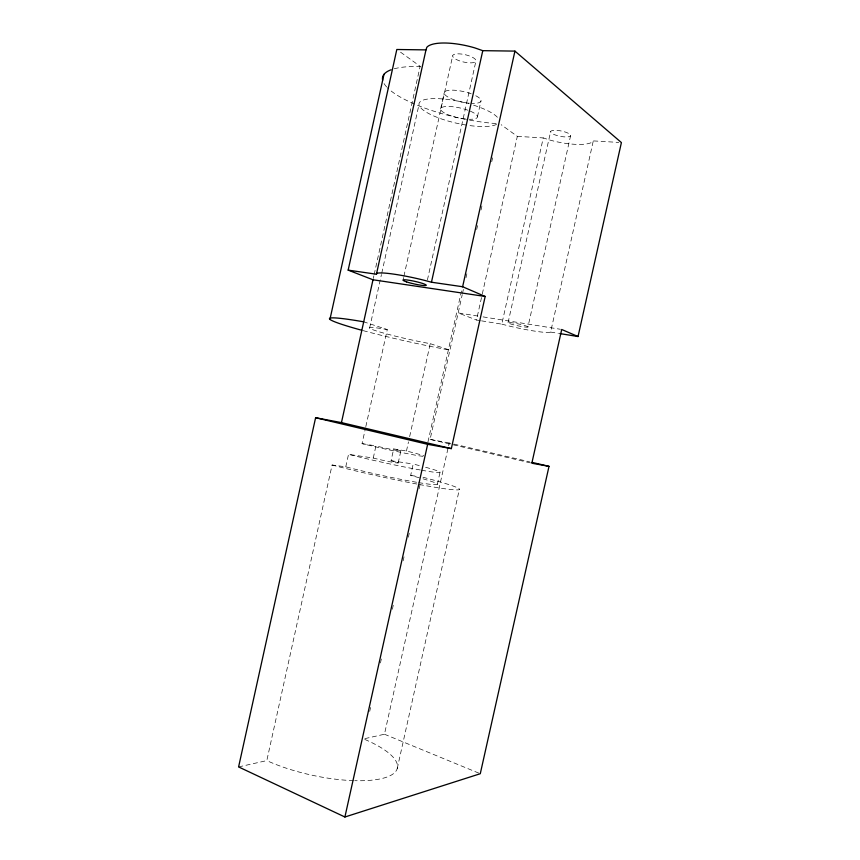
<?xml version="1.0" encoding="UTF-8"?>
<svg xmlns="http://www.w3.org/2000/svg" width="860" height="860" viewBox="0 0 860 860"><rect width="100%" height="100%" fill="white"/><g stroke="black" fill="none" stroke-linecap="round" stroke-linejoin="round"><path stroke-width="0.64" stroke-dasharray="4.3 3.22" d="M238.596 766.926L266.804 760.605L332.089 465.013L345.763 466.829A59.265 3.333 12.5 0 0 417.541 482.428M373.283 278.468L373.863 275.856M374.154 274.544L420.142 66.306L399.997 51.783M369.606 328.122L381.453 274.523M381.743 273.211L419.003 104.565M345.763 466.829L348.526 454.338L373.262 458.047A16.329 0.742 12.5 0 0 395.503 462.744A16.329 0.742 12.5 0 0 391.074 460.713L393.687 448.898L406.457 451.027A40.861 1.419 12.5 0 1 423.733 455.736M423.077 456.337A40.861 1.419 12.5 0 1 362.049 443.631L365.532 427.893M365.822 426.581L387.279 329.563L363.715 321.823M440.589 109.091L444.147 93.031M403.039 280.166L403.619 277.543M403.91 276.232L452.661 55.911M373.262 458.047L375.938 445.942A16.329 0.57 12.5 0 0 398.169 450.694A16.329 0.57 12.5 0 0 393.687 448.898M427.409 280.016L475.967 60.866M398.191 462.959L400.846 450.995M477.45 116.809L481.019 100.727M406.457 451.027L408.489 441.868M409.65 436.633L430.258 343.677A40.915 2.655 12.6 0 1 375.755 330.735A40.915 2.655 12.6 0 1 387.279 329.563M419.25 477.752A59.265 3.333 12.5 0 0 410.661 475.472L413.198 464.024A59.276 2.688 12.5 0 1 421.798 466.238M427.957 441.943L462.239 287.541M369.703 711.403L370.574 707.468M380.464 662.942L381.335 659.007M392.386 609.235L393.256 605.311M403.146 560.774L404.017 556.85M408.382 537.199L409.252 533.264M419.142 488.738L420.013 484.803M530.534 462.916L430.097 439.385L462.228 294.658M462.519 293.357L463.379 289.454M465.991 277.726L466.851 273.813M476.687 229.512L477.558 225.6M481.03 209.958L481.901 206.056M491.737 161.744L492.608 157.842M437.342 484.395L440.008 472.398M364.898 738.622L384.452 734.236L448.307 446.91M448.597 445.609L449.178 442.997L529.567 461.788M480.31 320.651L476.515 320.038L482.008 295.292M482.299 293.98L517.333 136.364L501.197 124.732M397.223 768.593L459.358 489.372M481.568 320.855L501.799 324.145L543.251 137.912L549.486 139.944A33.766 8.987 11.3 0 0 591.519 142.491L593.292 140.9L618.727 142.416M508.066 322.683L550.636 131.558M527.943 327.004A10.18 0.968 12.1 0 0 513.571 323.016A10.18 0.968 12.1 0 0 512.506 324.5A10.18 0.968 12.1 0 0 527.943 327.004L570.588 135.74A10.202 2.72 11.3 0 0 556.495 130.355A10.202 2.72 11.3 0 0 554.775 134.794A10.202 2.72 11.3 0 0 570.588 135.74M501.799 324.145L508.099 325.768A33.68 3.204 12.1 0 0 549.121 332.444L550.626 332.078L593.292 140.9M517.333 136.364L543.251 137.912M410.661 475.472L418.057 476.451M391.074 460.713L413.198 464.024M477.837 316.05L458.176 312.911L476.515 320.038M483.073 316.888L560.397 329.272M550.626 332.078L558.452 333.347M362.049 443.631L375.938 445.942M430.097 439.385L449.178 442.997M430.258 343.677L449.909 350.127A81.98 5.332 12.6 0 1 363.06 330.606M384.452 734.236L480.278 773.721M364.79 739.417A81.56 25.015 12.2 0 1 354.771 780.687M353.535 780.643A81.56 25.015 12.2 0 1 266.804 760.605M423.002 477.268A81.84 4.601 12.5 0 1 419.282 484.492M416.853 484.029A81.84 4.601 12.5 0 1 332.089 465.013M423.045 478.827A59.265 3.333 12.5 0 1 418.637 482.611M425.614 467.27A59.276 2.688 12.5 0 1 421.4 470.194M420.293 469.99A59.276 2.688 12.5 0 1 348.526 454.338M496.564 124.367A41.033 10.933 12.7 0 1 469.022 125.485M466.561 125.119A41.033 10.933 12.7 0 1 418.992 103.877A41.033 10.933 12.7 0 1 468.603 103.694M473.623 105.189A41.033 10.933 12.7 0 1 498.133 118.228M496.177 123.582A82.237 22.973 12.7 0 1 466.185 119.454M464.894 119.196A82.237 22.973 12.7 0 1 387.462 87.784M386.71 87A82.237 22.973 12.7 0 1 384.022 83.506M394.245 68.778A82.237 22.973 12.7 0 1 420.422 66.499M475.806 95.761A18.866 5.3 12.8 0 1 471.602 103.394M469.463 103.243A18.866 5.3 12.8 0 1 444.201 92.557A18.866 5.3 12.8 0 1 471.979 94.084M470.377 111.198A18.866 5.02 12.7 0 1 469.431 119.293M465.948 119.078A18.866 5.02 12.7 0 1 440.642 108.639A18.866 5.02 12.7 0 1 468.356 110.392M455.821 59.222A11.932 3.741 12.9 0 0 475.483 61.759A11.932 3.741 12.9 0 0 461.648 54.072A11.932 3.741 12.9 0 0 455.821 59.222"/><path stroke-width="1.29" d="M329.928 319.447L383.99 74.272M559.763 333.562L578.038 336.529L621.404 142.577L514.936 51.105L482.772 50.665L474.838 47.902A39.485 12.405 12.9 0 0 426.829 47.311L425.979 49.891L396.815 49.493L348.16 270.126L376.422 274.222L376.906 273.351A39.377 4.418 12.6 0 1 423.41 280.07L431.462 282.22L462.626 286.735L485.169 296.463L451.339 448.619L341.452 422.604L315.609 417.713L238.596 766.926L344.903 817L480.278 773.721L549.013 466.346L532.157 462.4M341.452 422.604L372.993 279.779L348.16 270.126M376.422 274.222L425.979 49.891M431.462 282.22L482.772 50.665M344.903 817L427.646 444.319L451.339 448.619M462.626 286.735L514.936 51.105M372.993 279.779L485.169 296.463M549.013 466.346L531.835 463.228L561.709 329.488L578.038 336.529M315.609 417.713L427.646 444.319M382.646 80.184A82.237 22.973 12.7 0 1 391.074 69.789M361.823 330.272A81.98 5.332 12.6 0 1 363.715 321.823M406.543 281.876A11.9 1.333 12.6 0 0 425.894 285.509A11.9 1.333 12.6 0 0 411.478 280.672A11.9 1.333 12.6 0 0 406.543 281.876"/></g></svg>
